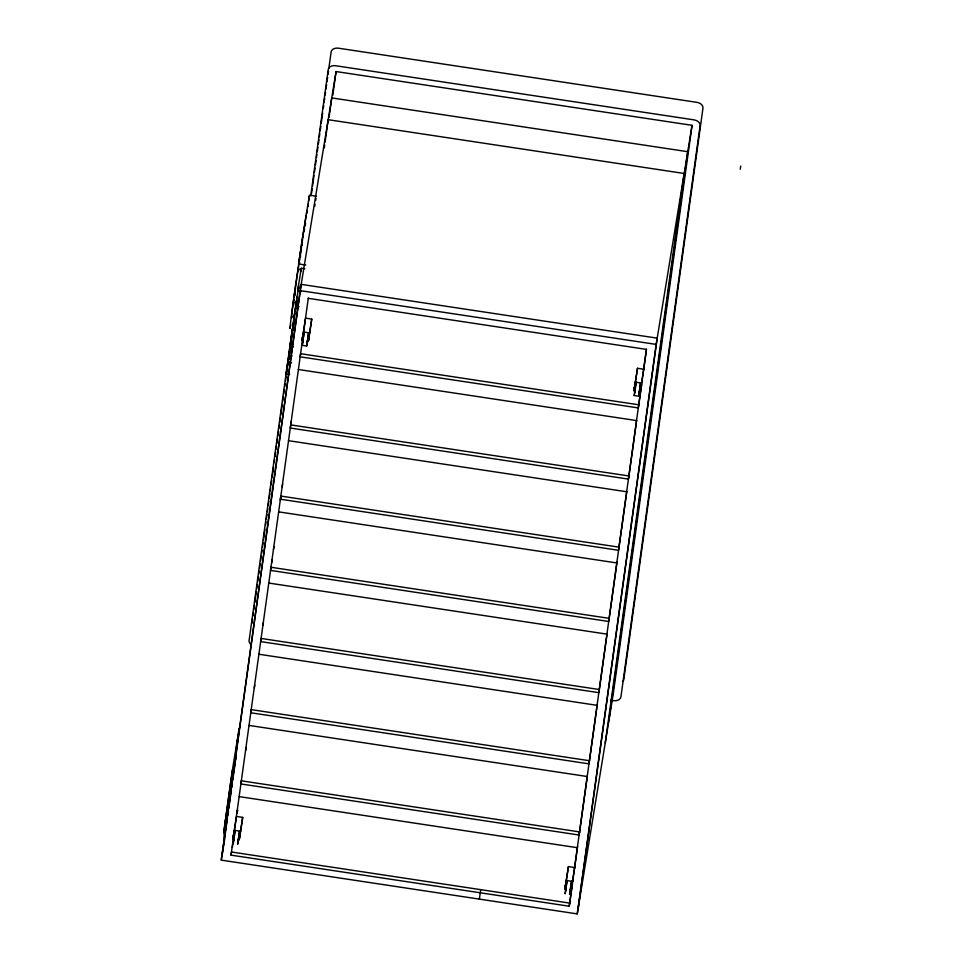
<?xml version="1.0" encoding="UTF-8"?>
<svg xmlns="http://www.w3.org/2000/svg" width="962" height="962" viewBox="0 0 962 962"><rect width="100%" height="100%" fill="white"/><g stroke="black" fill="none" stroke-linecap="round" stroke-linejoin="round"><path stroke-width="1.44" d="M295.442 288.359L295.43 288.444A73.124 0.902 -81.4 0 0 295.081 291.366M302.525 337.734L302.369 338.612L305.531 318.145L311.76 319.083L308.513 340.512L307.624 340.38L306.686 346.031L302.236 345.358L304.22 332.13L303.427 336.928M306.686 346.031L308.694 332.684M639.465 391.269L638.648 396.176L634.198 395.514L636.183 382.287L635.389 387.073M638.648 396.176L640.668 382.828M291.57 316.63L291.594 317.977L291.919 316.63M298.569 264.478L298.821 262.734A114.141 1.407 -81.4 0 1 302.501 237.867L309.403 195.166L316.522 196.248M296.801 300.264L296.236 304.557M309.055 198.497L309.271 196.513M306.938 212.77L307.167 210.474L306.493 213.612M302.116 244.985L302.248 243.711L301.972 244.937M240.043 834.547C238.816 838.371 240.728 837.421 239.201 834.355L239.394 832.972M298.749 269.18L298.497 271.128M304.257 230.784L304.485 228.848L303.86 231.77M294.276 319.047L294.42 317.821L294.24 318.638M297.138 298.424L297.402 296.116L296.909 298.725M293.434 346.825L290.007 346.308L290.32 344.035M293.53 324.014L293.795 321.993L293.037 326.659M290.813 340.945L292.532 329.533L291.33 339.057M293.927 318.446L293.614 321.067L293.831 319.961M292.376 328.319L249.074 640.74A7.227 5.135 9.3 0 0 251.286 644.817M310.726 195.911L328.258 69.468A6.746 4.786 9.3 0 1 335.582 65.729L694.083 119.877A6.746 4.786 9.3 0 1 700.108 125.637L620.923 696.909A6.746 4.786 9.3 0 1 613.588 700.649L610.63 700.192M289.61 374.446L286.183 373.929L287.782 362.349L291.209 362.866M287.782 362.349L288.347 358.261L290.921 358.405M292.171 355.928L288.744 355.411L289.189 352.248L291.474 352.585M290.512 342.676L293.807 321.332M299.002 306.65L295.575 306.132L295.983 303.21L298.268 303.547M301.082 291.642L297.655 291.125L298.088 288.023L301.322 268.254L304.75 268.771M251.948 623.208L252.561 618.746M252.982 615.764L253.391 612.794M253.8 609.824L254.425 605.351M254.834 602.38L256.277 591.967M256.686 588.997L257.311 584.523M257.72 581.553L258.333 577.092M258.754 574.11L259.163 571.139M259.572 568.169L260.197 563.696M260.606 560.726L261.231 556.264M261.64 553.282L262.049 550.312M262.458 547.342L263.083 542.869M263.492 539.898L264.935 529.485M265.56 525.024L265.969 522.041M266.378 519.071L267.003 514.61M267.412 511.628L267.821 508.657M268.242 505.675L268.855 501.214M269.264 498.244L269.889 493.783M270.298 490.8L270.707 487.83M271.128 484.848L271.741 480.387M272.15 477.417L273.593 467.003M274.218 462.542L274.627 459.559M275.036 456.589L275.661 452.128M276.07 449.146L276.479 446.176M276.9 443.193L277.513 438.732M277.922 435.762L278.547 431.301M278.956 428.318L279.365 425.348M279.786 422.366L280.399 417.905M280.808 414.935L282.263 404.521M282.672 401.539L283.285 397.078M283.706 394.107L284.319 389.646M284.728 386.664L285.149 383.694M285.558 380.712L286.171 376.25M286.592 373.28L287.205 368.819M287.614 365.837L288.035 362.866M289.057 355.423L288.444 359.884L289.189 355.567M289.478 352.453L290.921 342.039M292.28 332.01L292.773 328.643L292.46 330.688M311.532 193.266L312.157 188.805M312.566 185.834L314.009 175.421M314.418 172.439L315.043 167.977M315.452 164.995L316.077 160.534M316.486 157.564L316.895 154.581M317.304 151.611L317.929 147.15M318.338 144.168L318.963 139.706M319.372 136.736L319.781 133.754M320.202 130.784L320.815 126.323M321.224 123.34L322.667 112.927M323.292 108.465L323.701 105.495M324.11 102.513L324.735 98.052M325.144 95.082L325.553 92.099M325.974 89.129L326.587 84.668M326.996 81.686L327.621 77.225M328.03 74.254L328.439 71.272M328.86 68.302L331.12 51.936A6.746 4.786 9.3 0 1 338.456 48.196L696.957 102.357A6.746 4.786 9.3 0 1 702.969 108.105L623.797 679.376A6.746 4.786 9.3 0 1 623.039 681.12M289.562 353.102L289.851 350.998L288.432 359.656L291.486 339.249M293.927 321.657L290.007 346.308M300.926 271.164L301.322 268.254M224.579 838.636L223.749 832.07L232.143 771.572L239.177 728.571L240.272 726.166M232.407 770.297L224.663 826.154L226.539 814.694M234.8 759.487L235.209 756.541M238.263 734.499L235.618 753.607L236.111 750.709M234.884 759.571L235.293 756.613M236.724 746.284L239.177 728.571M221.248 860.124L300.18 290.632L336.063 71.549L692.051 125.325L613.119 694.817L577.248 913.9L221.248 860.124L224.687 839.165M222.27 853.859L301.202 284.367L657.202 338.143L578.294 907.527M224.783 837.18L227.417 818.193M227.814 815.271L228.427 810.882M228.836 807.972L231.265 790.439M231.662 787.517L232.275 783.14M232.672 780.218L235.269 763.106M324.254 147.944L324.675 144.973M325.084 141.991L328.174 119.697L684.162 173.473L605.242 742.965M329.064 117.256L331.734 97.92L687.734 151.695L608.802 721.187M332.756 95.346L336.063 71.549M303.463 337.109L302.573 336.965L302.092 340.452L302.777 341.835L302.982 340.584L302.092 340.452L303.283 333.718M569.757 902.981L569.227 906.228L231.024 855.134L308.309 298.1M237.025 813.034L237.434 810.052M245.695 750.504L246.104 747.522M254.353 687.962L254.774 684.992M263.023 625.432L263.432 622.462M271.693 562.902L272.102 559.92M273.545 549.506L273.966 546.524M280.363 500.372L280.772 497.39M282.215 486.976L282.624 483.994M290.885 424.434L291.294 421.464M237.289 813.022L237.698 810.076M234.187 836.663L233.501 835.281L233.02 838.756L233.706 840.139L234.391 835.413L233.501 835.281L236.472 816.449L242.701 817.387L239.442 838.816L238.155 840.812L238.841 836.086L239.851 836.11M302.777 341.835L303.258 338.359L302.573 336.965M308.513 340.512L307.227 342.508L308.67 332.804M242.701 817.387L239.249 839.694L238.36 839.561L238.155 840.812M307.912 337.77L308.802 337.915L308.321 341.39L307.431 341.257L307.227 342.508M479.353 899.109L480.735 889.658M634.054 390.596L634.535 387.121L635.425 387.253L634.74 391.979L634.054 390.596L637.493 368.29L643.734 369.228L640.56 389.706L641.101 386.135L640.884 387.445M571.813 885.761L572.017 884.499L571.5 888.01L574.663 867.532L568.434 866.594L564.983 888.9L565.668 890.295L566.065 888.154L565.175 888.022M565.668 890.295L566.365 885.557L565.476 885.425L568.434 866.594M572.414 883.116L571.224 889.85L570.117 890.956L570.815 886.23L571.813 886.255M641.474 384.812L640.283 391.534L639.189 392.652L640.632 382.96M639.874 387.926L640.764 388.059L640.283 391.534L639.393 391.402L639.189 392.652M569.227 906.228L646.404 349.386L308.201 298.304M572.366 884.078L569.732 903.102L231.541 852.007L231.024 855.134M572.775 881.144L573.184 878.222M574.494 868.746L577.597 846.404M579.449 833.008L587.313 776.31M589.357 761.543L597.198 704.966M599.266 690.079L607.106 633.501M609.162 618.614L617.015 562.036M619.071 547.162L280.868 496.079L280.363 499.206L618.554 550.3L626.779 491.558M628.775 477.164L636.64 420.37M638.672 405.699L640.74 390.812M641.149 387.83L641.666 384.704M643.626 369.973L646.512 349.122M577.248 913.9L656.18 344.408L692.051 125.325M294.156 316.835L292.977 325.324L293.795 320.755M293.206 326.852L293.53 324.447M308.453 334.668L308.261 336.051L309.151 336.183M640.427 384.812L640.223 386.195L641.113 386.339M301.274 251.094L301.467 249.675M293.843 318.602L294.661 313.359M295.226 289.694L295.442 288.372M294.204 316.101L294.973 310.918M302.729 336.375L302.91 335.053L302.549 337.277M308.958 337.325L309.139 335.991L308.61 339.49L311.76 319.083M634.692 386.532L634.872 385.197L634.343 388.696L637.493 368.29M570.923 886.122L571.163 884.511L572.053 884.643M300.348 257.335L300.601 255.712M298.581 264.418L301.154 247.378A62.025 0.758 -81.4 0 1 304.401 226.431M296.945 277.08L298.653 265.801M296.765 278.319L294.372 294.637A80.832 0.998 -81.4 0 0 293.987 297.402M295.719 308.08L295.154 311.82M295.394 310.558L295.791 307.912M565.512 885.28C564.79 890.451 566.305 879.965 565.56 885.293M299.603 258.766L297.45 272.919A60.931 0.746 -81.4 0 0 293.59 299.278A115.175 1.419 -81.4 0 0 290.031 328.319M298.593 268.855L298.424 270.045L298.701 268.578M298.845 264.574L299.603 259.716M299.338 264.021L299.603 262.349M294.925 311.556L295.791 305.675M233.598 835.148C232.744 840.379 234.307 830.519 233.622 834.667M239.598 831.108L237.614 844.335L238.444 839.429M566.065 888.154L565.127 893.818L567.123 880.591L566.329 885.377M571.572 881.264L569.588 894.492L570.406 889.573M301.731 244.937L302.561 239.682M299.964 257.347L300.685 252.802M295.214 309.728L295.791 306.036M234.355 835.232L235.149 830.434L233.165 843.662L233.994 838.756M238.816 835.906L239.634 830.988M570.779 886.05L571.596 881.132M294.18 318.35L294.588 315.813M294.853 313.696L294.023 318.819M302.802 342.051L302.236 345.358M634.547 393.578L634.764 392.207M301.19 249.579L301.503 247.715M296.188 303.114L296.585 300.661M302.934 237.337L303.283 235.209M295.575 306.132L298.809 286.363M288.744 355.411L292.424 332.479M286.183 373.929L288.035 362.626M227.008 811.832L227.477 808.97M227.946 806.108L228.415 803.234M223.749 832.07L227.393 809.836M235.738 760.208L236.219 757.322M232.311 847.306L232.792 844.395M233.706 840.139L234.103 838.01M634.74 391.979L634.944 390.728M570.117 890.956L570.334 889.706L571.224 889.85L571.705 886.363L570.61 887.481M740.235 169.24L740.752 166.113M296.092 304.22L296.789 300.228M314.694 206.397L315.055 204.233M306.205 215.235L305.88 217.147A62.025 0.758 -81.4 0 0 304.629 225.048M234.211 832.022L233.02 838.756L233.91 838.888M293.927 302.525L293.518 304.629M315.692 200.469L316.065 198.4M290.825 324.795L290.019 328.379M634.367 394.636L634.198 395.514M298.352 286.808L298.593 285.726M298.545 287.53L297.655 291.125M307.431 341.257L307.624 340.38M294.805 295.298L294.745 295.466A73.124 0.902 -81.4 0 1 294.853 293.53M307.708 339.033L308.802 337.915M639.67 389.177L640.764 388.059M238.636 837.337L239.73 836.218M232.143 771.572L233.838 771.801M298.641 263.961L305.76 265.031M298.088 288.023L300.372 288.372M300.18 290.632L656.18 344.408M303.331 331.998L309.56 332.936M635.293 382.142L641.522 383.092M308.032 337.662L308.922 337.794M639.995 387.818L640.884 387.951M288.347 358.261L290.632 358.61M289.177 362.277L291.462 362.614M298.34 369.492L636.531 420.574M286.616 370.767L288.901 371.104M288.468 440.68L626.671 491.762M278.607 511.856L616.798 562.95M268.735 583.044L606.938 634.138M258.874 654.232L597.065 705.326M249.002 725.42L587.205 776.514M239.141 796.608L577.332 847.702M234.259 830.302L240.488 831.252M566.233 880.458L572.462 881.396M239.622 831.228L240.512 831.36M571.584 881.372L572.474 881.505M571.5 882.046L572.39 882.178M570.514 888.828L571.404 888.96M565.872 889.032L564.983 888.9L565.476 885.425L566.161 886.808M634.535 387.121L635.221 388.504M299.771 257.588A63.949 0.782 -81.4 0 1 301.551 246.056M293.434 304.557A60.666 0.746 -81.4 0 1 293.867 300.084M294.312 296.609A60.666 0.746 -81.4 0 1 294.877 292.244M291.582 316.606A80.832 0.998 -81.4 0 1 292.857 305.796M293.001 304.726A80.832 0.998 -81.4 0 1 293.807 298.725M309.055 198.485A60.51 0.746 -81.4 0 1 308.73 201.07M308.321 204.245A60.51 0.746 -81.4 0 1 307.996 206.662M305.531 223.244A54.125 0.661 -81.4 0 1 305.134 226.046M300.601 353.703L300.096 356.83L638.287 407.924L638.804 404.798L300.601 353.703M290.74 424.891L290.223 428.018L628.427 479.112L628.932 475.974L290.74 424.891M271.007 567.267L270.49 570.394L608.693 621.476L609.199 618.35L271.007 567.267M261.135 638.443L260.63 641.582L598.821 692.664L599.338 689.538L261.135 638.443M251.274 709.631L250.757 712.77L588.96 763.852L589.465 760.726L251.274 709.631M241.402 780.819L240.897 783.958L579.088 835.04L579.605 831.914L241.402 780.819"/></g></svg>
